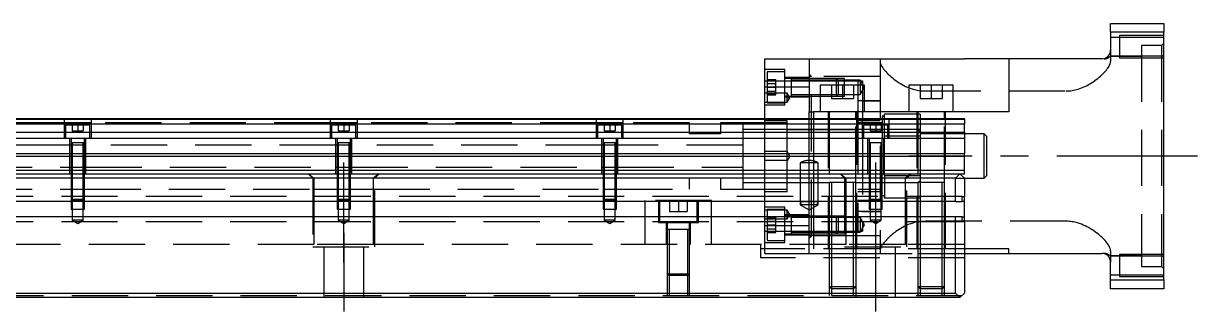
# Model space of a CAD drawing. Extents: x -31 to 893, y -336 to 113.
# Drawn here: x 427.8 to 692.6, y -309 to -243.9 of the extents above; entities that cross this region are included whole.
import ezdxf

# ---------------------------------------------------------------- set-up
doc = ezdxf.new("R2010")
doc.units = 0
doc.linetypes.add('CENTER', pattern=[50.8, 31.75, -6.35, 6.35, -6.35])
doc.linetypes.add('DASHED', pattern=[19.05, 12.7, -6.35])
doc.layers.get('0').update_dxf_attribs({"linetype": 'CONTINUOUS'})
doc.layers.add('CENTER', color=1, linetype='CENTER')

msp = doc.modelspace()

# ---------------------------------------------------------------- linework, layer by layer
at = {"color": 7, "linetype": 'CONTINUOUS'}
for p, q in [((673, -243.87), (685, -243.87)), ((673, -245.87), (673, -243.87)), ((673, -245.87), (673, -249.87)), ((685, -245.87), (673, -245.87)), ((685, -243.87), (685, -245.87)), ((685, -301.87), (685, -245.87)), ((595, -258.22), (595, -251.87)), ((595, -251.87), (605, -251.87)), ((605, -251.87), (640, -251.87)), ((605, -251.87), (605, -263.87)), ((650, -251.87), (640, -251.87)), ((671, -251.87), (650, -251.87)), ((650, -251.87), (650, -263.87)), ((595, -265.37), (595, -258.22)), ((595, -258.22), (605, -258.22)), ((600.9, -258.18), (600.9, -258.46)), ((607.5, -257.87), (607.5, -263.87)), ((617.5, -257.87), (607.5, -257.87)), ((617.5, -263.87), (617.5, -257.87)), ((627.5, -257.87), (627.5, -263.87)), ((637.5, -257.87), (627.5, -257.87)), ((637.5, -263.87), (637.5, -257.87)), ((605, -263.87), (606, -263.87)), ((605, -265.37), (605, -263.87)), ((650, -263.87), (606, -263.87)), ((606, -263.87), (606, -265.37)), ((388.5, -265.37), (640, -265.37)), ((388.5, -265.5), (640, -265.5)), ((388.5, -266.59), (640, -266.59)), ((640, -265.5), (640, -265.37)), ((640, -265.5), (640, -266.59)), ((640, -268.46), (640, -266.59)), ((388.5, -268.46), (640, -268.46)), ((388.5, -269.81), (640, -269.81)), ((640, -268.46), (640, -269.81)), ((640, -269.81), (640, -273.29)), ((308.5, -273.87), (640, -273.87)), ((388.5, -273.29), (640, -273.29)), ((640, -273.87), (640, -273.29)), ((640, -277.07), (640, -273.87)), ((0, -277.07), (640, -277.07)), ((1, -277.87), (639, -277.87)), ((638, -278.87), (639, -277.87)), ((639, -277.87), (640, -278.87)), ((639, -277.87), (640, -277.87)), ((640, -277.87), (640, -277.07)), ((638, -278.87), (2, -278.87)), ((615.5, -279.87), (609.5, -279.87)), ((615.5, -279.87), (609.5, -279.87)), ((615.5, -279.87), (609.5, -279.87)), ((635.5, -279.87), (629.5, -279.87)), ((638, -284.17), (638, -278.87)), ((640, -278.87), (640, -283.02)), ((639.5, -284.17), (639.5, -283.02)), ((639.5, -283.02), (640, -283.02)), ((640, -284.17), (640, -283.02)), ((638, -284.17), (2, -284.17)), ((638, -284.17), (639.5, -284.17)), ((640, -284.17), (639.5, -284.17)), ((640, -287.57), (640, -284.17)), ((638, -287.57), (2, -287.57)), ((600.9, -287.43), (600.9, -287.57)), ((600.9, -287.43), (600.9, -287.43)), ((639.5, -287.57), (638, -287.57)), ((638, -304.87), (638, -287.57)), ((639.5, -287.57), (640, -287.57)), ((639.5, -288.72), (639.5, -287.57)), ((640, -288.72), (640, -287.57)), ((640, -288.72), (639.5, -288.72)), ((640, -288.72), (640, -304.87)), ((650, -294.87), (640, -294.87)), ((640, -295.87), (650, -295.87)), ((650, -295.87), (650, -294.87)), ((650, -295.87), (671, -295.87)), ((673, -301.87), (673, -297.87)), ((673, -303.88), (673, -301.87)), ((673, -301.87), (685, -301.87)), ((685, -301.87), (685, -303.88)), ((685, -303.88), (673, -303.88)), ((639, -305.87), (1, -305.87)), ((2, -304.87), (638, -304.87)), ((639, -305.87), (638, -304.87)), ((640, -304.87), (639, -305.87))]:
    msp.add_line(p, q, dxfattribs=at)
at = {"color": 3, "linetype": 'DASHED'}
for p, q in [((675, -247.03), (673, -247.03)), ((685, -246.63), (675, -246.63)), ((675, -246.63), (675, -251.63)), ((685, -247.03), (675, -247.03)), ((684.5, -248.87), (680, -248.87)), ((680, -248.87), (680, -298.87)), ((685, -248.37), (684.5, -248.87)), ((684.5, -248.87), (684.5, -298.87)), ((673, -249.87), (673, -251.23)), ((673, -251.23), (675, -251.23)), ((673, -251.23), (673, -252.49)), ((680, -251.37), (673, -251.37)), ((675, -251.23), (685, -251.23)), ((621, -251.87), (621, -252.49)), ((621, -252.49), (621.01, -252.64)), ((621, -252.49), (621, -295.26)), ((621.01, -252.64), (621.04, -252.8)), ((621.04, -252.8), (621.08, -252.96)), ((621.08, -252.96), (621.15, -253.13)), ((621.15, -253.13), (621.23, -253.32)), ((621.23, -253.32), (621.34, -253.51)), ((621.34, -253.51), (621.45, -253.71)), ((621.45, -253.71), (621.59, -253.92)), ((621.59, -253.92), (621.79, -254.19)), ((621.79, -254.19), (622.02, -254.48)), ((671.52, -251.87), (671.52, -251.87)), ((671.52, -251.87), (671.52, -251.87)), ((672.16, -254.25), (672.34, -254.01)), ((672.34, -254.01), (672.5, -253.78)), ((672.5, -253.78), (672.65, -253.54)), ((672.65, -253.54), (672.77, -253.31)), ((672.77, -253.31), (672.87, -253.09)), ((672.87, -253.09), (672.93, -252.93)), ((672.93, -252.93), (672.97, -252.78)), ((672.97, -252.78), (672.99, -252.63)), ((672.99, -252.63), (673, -252.49)), ((675, -251.63), (685, -251.63)), ((599.5, -254.32), (595, -254.32)), ((595, -256.87), (595.5, -256.87)), ((595, -256.87), (595.5, -256.87)), ((599.5, -254.82), (595.5, -254.82)), ((595.5, -254.82), (595.5, -258.32)), ((595.5, -256.59), (597.5, -256.59)), ((595.5, -256.82), (597.5, -256.82)), ((595.5, -256.87), (599.5, -256.87)), ((595.5, -256.87), (599.5, -256.87)), ((597.5, -257.45), (597.5, -256.59)), ((599.5, -262.32), (599.5, -254.32)), ((605, -256.07), (599.5, -256.07)), ((600.9, -256.32), (599.5, -256.32)), ((599.5, -256.87), (600.9, -256.87)), ((599.5, -256.87), (600.9, -256.87)), ((600.9, -256.32), (600.89, -256.32)), ((600.9, -256.32), (600.9, -256.32)), ((605, -256.32), (600.9, -256.32)), ((600.9, -256.32), (600.9, -256.9)), ((605, -256.67), (600.9, -256.67)), ((600.9, -256.87), (605, -256.87)), ((600.9, -256.87), (605, -256.87)), ((605.5, -255.87), (605, -255.37)), ((605.5, -255.87), (605, -255.87)), ((611.15, -256.32), (605, -256.32)), ((611.15, -256.32), (605, -256.32)), ((611.5, -256.67), (605, -256.67)), ((605, -256.87), (616, -256.87)), ((605, -256.87), (616, -256.87)), ((605.5, -291.87), (605.5, -255.87)), ((621, -255.87), (605.5, -255.87)), ((611.5, -256.67), (611.15, -256.32)), ((613, -256.32), (611.15, -256.32)), ((611.15, -258.32), (611.15, -256.32)), ((613, -256.67), (611.5, -256.67)), ((611.5, -256.67), (611.5, -258.32)), ((613, -260.32), (613, -256.32)), ((616.5, -256.67), (613, -256.67)), ((616, -256.87), (617, -256.87)), ((616, -256.87), (616, -263.87)), ((617.45, -258.32), (616.5, -256.67)), ((616.5, -256.67), (616.5, -258.32)), ((617, -256.87), (617, -265.37)), ((622.02, -254.48), (622.27, -254.77)), ((622.27, -254.77), (622.55, -255.07)), ((622.55, -255.07), (622.85, -255.37)), ((622.85, -255.37), (623.18, -255.68)), ((623.18, -255.68), (623.47, -255.93)), ((623.47, -255.93), (623.77, -256.19)), ((623.77, -256.19), (624.1, -256.45)), ((624.1, -256.45), (624.43, -256.71)), ((624.43, -256.71), (624.79, -256.96)), ((669.07, -257.05), (669.43, -256.81)), ((669.43, -256.81), (669.77, -256.55)), ((669.77, -256.55), (670.1, -256.29)), ((670.1, -256.29), (670.42, -256.03)), ((670.42, -256.03), (670.72, -255.77)), ((670.72, -255.77), (671, -255.51)), ((671, -255.51), (671.26, -255.26)), ((671.26, -255.26), (671.51, -255)), ((671.51, -255), (671.74, -254.75)), ((671.74, -254.75), (671.96, -254.5)), ((671.96, -254.5), (672.16, -254.25)), ((595.5, -257.45), (597.5, -257.45)), ((595.5, -258.32), (595.5, -261.82)), ((595.5, -258.32), (597.5, -258.32)), ((595.5, -259.18), (597.5, -259.18)), ((597.5, -259.18), (597.5, -257.45)), ((597.5, -260.05), (597.5, -259.18)), ((600.9, -256.9), (600.9, -258.18)), ((600.9, -258.46), (600.9, -259.73)), ((610, -257.87), (610, -260.87)), ((611.15, -260.32), (611.15, -258.32)), ((611.5, -258.32), (611.5, -259.97)), ((612.5, -257.87), (612.5, -260.87)), ((615, -257.87), (615, -260.87)), ((616.5, -259.97), (617.45, -258.32)), ((616.5, -258.32), (616.5, -259.97)), ((624.79, -256.96), (625.17, -257.22)), ((625.17, -257.22), (625.57, -257.47)), ((625.57, -257.47), (625.98, -257.71)), ((625.98, -257.71), (626.36, -257.91)), ((626.36, -257.91), (626.75, -258.11)), ((626.75, -258.11), (627.16, -258.29)), ((627.16, -258.29), (627.58, -258.47)), ((627.58, -258.47), (628.01, -258.62)), ((628.01, -258.62), (628.45, -258.76)), ((628.45, -258.76), (628.75, -258.85)), ((628.75, -258.85), (629.06, -258.92)), ((629.06, -258.92), (629.37, -258.98)), ((629.37, -258.98), (629.68, -259.04)), ((629.68, -259.04), (630.01, -259.08)), ((630, -257.87), (630, -260.87)), ((630.01, -259.08), (630.34, -259.11)), ((630.34, -259.11), (630.67, -259.13)), ((630.67, -259.13), (631, -259.14)), ((631, -259.14), (663, -259.14)), ((632.5, -257.87), (632.5, -260.87)), ((635, -257.87), (635, -260.87)), ((663, -259.14), (663.33, -259.13)), ((663.33, -259.13), (663.66, -259.11)), ((663.66, -259.11), (663.99, -259.08)), ((663.99, -259.08), (664.32, -259.04)), ((664.32, -259.04), (664.66, -258.98)), ((664.66, -258.98), (664.99, -258.91)), ((664.99, -258.91), (665.32, -258.83)), ((665.32, -258.83), (665.64, -258.74)), ((665.64, -258.74), (666.05, -258.6)), ((666.05, -258.6), (666.45, -258.46)), ((666.45, -258.46), (666.83, -258.3)), ((666.83, -258.3), (667.21, -258.13)), ((667.21, -258.13), (667.58, -257.95)), ((667.58, -257.95), (667.93, -257.76)), ((667.93, -257.76), (668.33, -257.53)), ((668.33, -257.53), (668.71, -257.3)), ((668.71, -257.3), (669.07, -257.05)), ((600, -259.67), (595, -259.67)), ((595, -261.67), (600, -261.67)), ((595.5, -259.82), (597.5, -259.82)), ((595.5, -260.05), (597.5, -260.05)), ((595.5, -261.82), (599.5, -261.82)), ((599.5, -260.32), (600.9, -260.32)), ((605, -260.57), (599.5, -260.57)), ((600.6, -260.67), (600, -259.67)), ((600, -260.67), (600, -259.67)), ((600, -261.67), (600.6, -260.67)), ((600, -261.67), (600, -260.67)), ((600.6, -260.67), (600, -260.67)), ((600.89, -260.32), (600.9, -260.32)), ((600.9, -259.73), (600.9, -260.32)), ((600.9, -259.97), (605, -259.97)), ((600.9, -260.32), (600.9, -260.32)), ((600.9, -260.32), (605, -260.32)), ((605, -259.97), (607.5, -259.97)), ((605, -260.32), (607.5, -260.32)), ((605, -260.32), (607.5, -260.32)), ((607.5, -259.97), (611.5, -259.97)), ((607.5, -260.32), (611.15, -260.32)), ((607.5, -260.32), (611.15, -260.32)), ((610, -260.87), (612.5, -260.87)), ((611.15, -260.32), (611.5, -259.97)), ((611.15, -260.32), (613, -260.32)), ((611.5, -259.97), (613, -259.97)), ((612.5, -260.87), (615, -260.87)), ((613, -259.97), (616.5, -259.97)), ((617, -261.37), (616, -261.37)), ((617, -261.37), (621, -261.37)), ((621, -261.37), (617, -261.37)), ((630, -260.87), (632.5, -260.87)), ((632.5, -260.87), (635, -260.87)), ((599.5, -262.32), (595, -262.32)), ((609.25, -263.87), (609.25, -294.87)), ((609.5, -263.87), (609.5, -265.37)), ((615.5, -265.37), (615.5, -263.87)), ((615.75, -294.87), (615.75, -263.87)), ((616, -263.87), (616, -265.37)), ((622, -265.37), (622, -264.37)), ((629.5, -264.37), (622, -264.37)), ((629.25, -263.87), (629.25, -294.87)), ((629.5, -263.87), (629.5, -265.37)), ((630, -264.37), (629.5, -264.37)), ((630, -264.37), (630, -265.37)), ((635.5, -265.37), (635.5, -263.87)), ((635.75, -294.87), (635.75, -263.87)), ((437, -266.37), (388.5, -266.37)), ((437, -269.87), (437, -265.37)), ((443, -266.37), (437, -266.37)), ((437.25, -266.87), (437.25, -269.87)), ((442.75, -266.87), (437.25, -266.87)), ((438.75, -266.87), (438.75, -268.17)), ((440, -266.87), (440, -268.17)), ((441.25, -266.87), (441.25, -268.17)), ((442.75, -269.87), (442.75, -266.87)), ((443, -265.37), (443, -269.87)), ((497, -266.37), (443, -266.37)), ((497, -269.87), (497, -265.37)), ((503, -266.37), (497, -266.37)), ((497.25, -266.87), (497.25, -269.87)), ((502.75, -266.87), (497.25, -266.87)), ((498.75, -266.87), (498.75, -268.17)), ((500, -266.87), (500, -268.17)), ((501.25, -266.87), (501.25, -268.17)), ((502.75, -269.87), (502.75, -266.87)), ((503, -265.37), (503, -269.87)), ((557, -266.37), (503, -266.37)), ((557, -269.87), (557, -265.37)), ((563, -266.37), (557, -266.37)), ((557.25, -266.87), (557.25, -269.87)), ((562.75, -266.87), (557.25, -266.87)), ((558.75, -266.87), (558.75, -268.17)), ((560, -266.87), (560, -268.17)), ((561.25, -266.87), (561.25, -268.17)), ((562.75, -269.87), (562.75, -266.87)), ((563, -265.37), (563, -269.87)), ((578, -266.37), (563, -266.37)), ((578, -268.87), (578, -266.37)), ((590, -266.37), (585, -266.37)), ((585, -266.37), (585, -268.87)), ((595, -266.37), (590, -266.37)), ((590, -266.37), (590, -273.87)), ((590, -266.37), (590, -273.87)), ((595, -277.87), (595, -265.37)), ((600, -265.87), (595, -265.87)), ((600, -266.37), (595, -266.37)), ((600, -272.87), (600, -265.87)), ((605, -274.87), (605, -265.37)), ((606, -265.37), (606, -274.99)), ((609.5, -265.37), (609.5, -279.88)), ((615.5, -279.88), (615.5, -265.37)), ((616, -265.37), (616, -287.57)), ((621, -265.87), (616, -265.87)), ((617, -266.37), (616, -266.37)), ((617, -269.87), (617, -265.37)), ((621, -266.37), (617, -266.37)), ((617.25, -266.87), (617.25, -269.87)), ((622.75, -266.87), (617.25, -266.87)), ((618.75, -266.87), (618.75, -268.17)), ((620, -266.87), (620, -268.17)), ((621.5, -266.37), (621, -266.37)), ((621.25, -266.87), (621.25, -268.17)), ((621.5, -264.87), (621.5, -265.37)), ((621.75, -264.87), (621.5, -264.87)), ((621.5, -265.37), (621.5, -266.87)), ((621.5, -266.87), (621.5, -269.87)), ((622, -266.87), (622, -265.37)), ((622, -269.4), (622, -266.87)), ((622.75, -269.87), (622.75, -266.87)), ((623, -265.37), (623, -269.87)), ((629.5, -265.37), (629.5, -279.88)), ((630, -265.37), (630, -269.4)), ((635.5, -279.88), (635.5, -265.37)), ((443, -269.87), (437, -269.87)), ((438.25, -277.87), (438.25, -269.87)), ((438.5, -269.87), (438.5, -270.87)), ((438.75, -268.17), (440, -268.17)), ((440, -268.17), (441.25, -268.17)), ((441.5, -270.87), (441.5, -269.87)), ((441.75, -269.87), (441.75, -277.87)), ((503, -269.87), (497, -269.87)), ((498.25, -277.87), (498.25, -269.87)), ((498.5, -269.87), (498.5, -270.87)), ((498.75, -268.17), (500, -268.17)), ((500, -268.17), (501.25, -268.17)), ((501.5, -270.87), (501.5, -269.87)), ((501.75, -269.87), (501.75, -277.87)), ((563, -269.87), (557, -269.87)), ((558.25, -277.87), (558.25, -269.87)), ((558.5, -269.87), (558.5, -270.87)), ((558.75, -268.17), (560, -268.17)), ((560, -268.17), (561.25, -268.17)), ((561.5, -270.87), (561.5, -269.87)), ((561.75, -269.87), (561.75, -277.87)), ((585, -268.87), (578, -268.87)), ((595, -267.87), (590, -267.87)), ((600, -267.87), (595, -267.87)), ((605, -267.87), (600, -267.87)), ((600, -267.87), (605, -267.87)), ((609.5, -267.87), (605, -267.87)), ((605, -267.87), (609.5, -267.87)), ((615.5, -267.87), (609.5, -267.87)), ((609.5, -267.87), (615.5, -267.87)), ((616, -267.87), (615.5, -267.87)), ((615.5, -267.87), (616, -267.87)), ((617, -267.87), (616, -267.87)), ((617.25, -267.87), (617, -267.87)), ((617, -269.87), (617, -290.87)), ((623, -269.87), (617, -269.87)), ((621, -267.87), (617.25, -267.87)), ((618.25, -277.87), (618.25, -269.87)), ((618.5, -269.87), (618.5, -270.87)), ((618.75, -268.17), (620, -268.17)), ((620, -268.17), (621.25, -268.17)), ((621.5, -267.87), (621, -267.87)), ((622, -267.87), (621.5, -267.87)), ((622, -267.87), (621.5, -267.87)), ((621.5, -270.87), (621.5, -269.87)), ((621.75, -269.87), (621.75, -277.87)), ((622.75, -267.87), (622, -267.87)), ((622.75, -267.87), (622, -267.87)), ((622, -269.87), (622, -269.4)), ((622.75, -269.4), (622, -269.4)), ((622, -278.35), (622, -269.87)), ((623, -267.87), (622.75, -267.87)), ((623, -267.87), (622.75, -267.87)), ((623, -269.4), (622.75, -269.4)), ((629.5, -267.87), (623, -267.87)), ((629.5, -267.87), (623, -267.87)), ((629.5, -269.4), (623, -269.4)), ((630, -268.37), (629.5, -267.87)), ((630, -267.87), (629.5, -267.87)), ((630, -269.4), (629.5, -269.4)), ((635.5, -268.87), (630, -268.87)), ((630, -269.4), (630, -278.35)), ((640, -268.87), (635.5, -268.87)), ((644.5, -268.87), (640, -268.87)), ((645, -269.37), (644.5, -268.87)), ((644.5, -273.87), (644.5, -268.87)), ((645, -269.37), (645, -273.87)), ((438.25, -271.37), (388.5, -271.37)), ((438.5, -271.37), (438.25, -271.37)), ((438.5, -270.87), (438.5, -270.88)), ((438.5, -270.87), (438.5, -277.87)), ((438.5, -270.87), (438.5, -270.87)), ((440, -270.87), (438.5, -270.87)), ((438.75, -271.37), (438.5, -271.37)), ((438.75, -270.87), (438.75, -277.87)), ((441.25, -271.37), (438.75, -271.37)), ((441.5, -270.87), (440, -270.87)), ((441.25, -277.87), (441.25, -270.87)), ((441.5, -271.37), (441.25, -271.37)), ((441.5, -270.88), (441.5, -270.87)), ((441.5, -270.87), (441.5, -270.87)), ((441.5, -277.87), (441.5, -270.87)), ((441.75, -271.37), (441.5, -271.37)), ((498.25, -271.37), (441.75, -271.37)), ((498.5, -271.37), (498.25, -271.37)), ((498.5, -270.87), (498.5, -270.88)), ((498.5, -270.87), (498.5, -277.87)), ((498.5, -270.87), (498.5, -270.87)), ((500, -270.87), (498.5, -270.87)), ((498.75, -271.37), (498.5, -271.37)), ((498.75, -270.87), (498.75, -277.87)), ((501.25, -271.37), (498.75, -271.37)), ((501.5, -270.87), (500, -270.87)), ((501.25, -277.87), (501.25, -270.87)), ((501.5, -271.37), (501.25, -271.37)), ((501.5, -270.88), (501.5, -270.87)), ((501.5, -270.87), (501.5, -270.87)), ((501.5, -277.87), (501.5, -270.87)), ((501.75, -271.37), (501.5, -271.37)), ((558.25, -271.37), (501.75, -271.37)), ((558.5, -271.37), (558.25, -271.37)), ((560, -270.87), (558.5, -270.87)), ((558.5, -270.87), (558.5, -277.87)), ((558.5, -270.87), (558.5, -270.87)), ((558.5, -270.87), (558.5, -270.88)), ((561.5, -270.87), (558.5, -270.87)), ((558.75, -271.37), (558.5, -271.37)), ((558.75, -270.87), (558.75, -277.87)), ((561.25, -271.37), (558.75, -271.37)), ((561.5, -270.87), (560, -270.87)), ((561.25, -277.87), (561.25, -270.87)), ((561.5, -271.37), (561.25, -271.37)), ((561.5, -270.87), (561.5, -270.87)), ((561.5, -277.87), (561.5, -270.87)), ((561.5, -270.88), (561.5, -270.87)), ((561.75, -271.37), (561.5, -271.37)), ((590, -271.37), (561.75, -271.37)), ((621.5, -270.87), (618.5, -270.87)), ((618.5, -270.87), (618.5, -277.87)), ((618.5, -270.87), (618.5, -270.87)), ((618.5, -270.87), (618.5, -270.88)), ((620, -270.87), (618.5, -270.87)), ((618.75, -270.87), (618.75, -277.87)), ((621.5, -270.87), (620, -270.87)), ((621.25, -277.87), (621.25, -270.87)), ((621.5, -270.87), (621.5, -270.87)), ((621.5, -277.87), (621.5, -270.87)), ((621.5, -270.88), (621.5, -270.87)), ((388.5, -273.87), (640, -273.87)), ((590, -273.87), (590, -277.87)), ((590, -273.87), (590, -277.87)), ((600, -272.87), (595, -272.87)), ((600, -274.87), (595, -274.87)), ((600.6, -273.87), (600, -272.87)), ((600, -274.87), (600, -272.87)), ((600.6, -273.87), (600, -274.87)), ((600, -281.87), (600, -274.87)), ((603, -275.37), (603, -277.87)), ((607, -275.37), (603, -275.37)), ((605.06, -274.87), (604.94, -274.87)), ((605, -277.87), (605, -274.87)), ((606, -274.99), (606, -277.87)), ((607, -277.87), (607, -275.37)), ((644.5, -278.87), (644.5, -273.87)), ((645, -273.87), (645, -278.37)), ((417, -276.37), (438.25, -276.37)), ((438.25, -276.37), (438.5, -276.37)), ((438.5, -276.37), (438.75, -276.37)), ((438.5, -277.87), (438.5, -283.63)), ((438.5, -277.87), (438.5, -283.63)), ((438.75, -276.37), (441.25, -276.37)), ((438.75, -277.87), (438.75, -283.88)), ((441.25, -276.37), (441.5, -276.37)), ((441.25, -283.88), (441.25, -277.87)), ((441.5, -276.37), (441.75, -276.37)), ((441.5, -283.63), (441.5, -277.87)), ((441.5, -283.63), (441.5, -277.87)), ((441.75, -276.37), (498.25, -276.37)), ((492, -277.87), (493, -278.87)), ((492.06, -277.87), (493.29, -278.87)), ((498.25, -276.37), (498.5, -276.37)), ((498.5, -276.37), (498.75, -276.37)), ((498.5, -277.87), (498.5, -283.63)), ((498.5, -277.87), (498.5, -283.63)), ((498.75, -276.37), (501.25, -276.37)), ((498.75, -277.87), (498.75, -283.88)), ((501.25, -276.37), (501.5, -276.37)), ((501.25, -283.88), (501.25, -277.87)), ((501.5, -276.37), (501.75, -276.37)), ((501.5, -283.63), (501.5, -277.87)), ((501.5, -283.63), (501.5, -277.87)), ((501.75, -276.37), (558.25, -276.37)), ((507.94, -277.87), (506.71, -278.87)), ((507, -278.87), (508, -277.87)), ((558.25, -276.37), (558.5, -276.37)), ((558.5, -276.37), (558.75, -276.37)), ((558.5, -277.87), (558.5, -283.63)), ((558.5, -277.87), (558.5, -283.63)), ((558.75, -276.37), (561.25, -276.37)), ((558.75, -277.87), (558.75, -283.88)), ((561.25, -276.37), (561.5, -276.37)), ((561.25, -283.88), (561.25, -277.87)), ((561.5, -276.37), (561.75, -276.37)), ((561.5, -283.63), (561.5, -277.87)), ((561.5, -283.63), (561.5, -277.87)), ((561.75, -276.37), (590, -276.37)), ((590, -277.87), (590, -281.37)), ((590, -277.87), (590, -281.37)), ((595, -284.17), (595, -277.87)), ((603, -277.87), (603, -284.17)), ((605, -284.17), (605, -277.87)), ((606, -277.87), (606, -284.17)), ((607, -284.17), (607, -277.87)), ((612, -277.87), (613, -278.87)), ((612.06, -277.87), (613.29, -278.87)), ((618.5, -277.87), (618.5, -283.63)), ((618.5, -277.87), (618.5, -283.63)), ((618.75, -277.87), (618.75, -283.88)), ((621.25, -283.88), (621.25, -277.87)), ((621.5, -283.63), (621.5, -277.87)), ((621.5, -283.63), (621.5, -277.87)), ((627.94, -277.87), (626.71, -278.87)), ((627, -278.87), (628, -277.87)), ((493, -278.87), (493, -294.37)), ((493.29, -278.87), (493.29, -284.17)), ((506.71, -284.17), (506.71, -278.87)), ((507, -294.37), (507, -278.87)), ((578, -281.37), (578, -278.87)), ((585, -278.87), (585, -281.37)), ((590, -279.87), (595, -279.87)), ((595, -279.87), (600, -279.87)), ((600, -279.87), (603, -279.87)), ((600, -279.87), (603, -279.87)), ((603, -279.87), (605, -279.87)), ((603, -279.87), (605, -279.87)), ((605, -279.87), (607, -279.87)), ((605, -279.87), (607, -279.87)), ((607, -279.87), (609.4, -279.87)), ((607, -279.87), (609.4, -279.87)), ((609.4, -279.87), (609.5, -279.87)), ((609.4, -279.87), (609.5, -279.87)), ((609.5, -279.87), (609.5, -287.57)), ((610, -279.87), (610, -287.57)), ((613, -278.87), (613, -294.37)), ((613.29, -278.87), (613.29, -284.17)), ((615, -287.57), (615, -279.87)), ((615.5, -279.87), (615.6, -279.87)), ((615.5, -287.57), (615.5, -279.87)), ((615.5, -279.87), (615.6, -279.87)), ((615.6, -279.87), (616, -279.87)), ((615.6, -279.87), (616, -279.87)), ((616, -279.87), (621.5, -279.87)), ((621.5, -279.87), (629.5, -279.87)), ((622, -278.35), (622, -283.37)), ((630, -278.35), (622, -278.35)), ((626.71, -284.17), (626.71, -278.87)), ((627, -294.37), (627, -278.87)), ((629.5, -279.87), (630, -279.37)), ((629.5, -279.87), (629.5, -287.57)), ((630, -278.35), (630, -279.87)), ((630, -279.87), (630, -287.57)), ((635, -287.57), (635, -279.87)), ((635.5, -287.57), (635.5, -279.87)), ((638, -278.87), (640, -278.87)), ((640, -278.87), (644.5, -278.87)), ((644.5, -278.87), (645, -278.37)), ((639.5, -283.02), (0.5, -283.02)), ((417, -281.37), (438.5, -281.37)), ((438.5, -281.37), (438.75, -281.37)), ((438.75, -281.37), (441.25, -281.37)), ((441.25, -281.37), (441.5, -281.37)), ((441.5, -281.37), (493.29, -281.37)), ((493.29, -281.37), (498.5, -281.37)), ((498.5, -281.37), (498.75, -281.37)), ((498.75, -281.37), (501.25, -281.37)), ((501.25, -281.37), (501.5, -281.37)), ((501.5, -281.37), (506.71, -281.37)), ((506.71, -281.37), (558.5, -281.37)), ((558.5, -281.37), (558.75, -281.37)), ((558.75, -281.37), (561.25, -281.37)), ((561.25, -281.37), (561.5, -281.37)), ((561.5, -281.37), (578, -281.37)), ((585, -281.37), (590, -281.37)), ((590, -281.37), (595, -281.37)), ((595, -281.37), (600, -281.37)), ((595, -281.87), (600, -281.87)), ((616, -281.37), (621.5, -281.37)), ((616, -281.87), (621, -281.87)), ((621.75, -282.87), (621.5, -282.87)), ((630, -283.37), (622, -283.37)), ((438.5, -283.63), (438.75, -283.88)), ((438.5, -283.63), (441.5, -283.63)), ((438.5, -283.63), (438.5, -284.17)), ((438.5, -284.17), (438.5, -285.87)), ((438.5, -285.87), (441.5, -285.87)), ((441.25, -283.88), (438.75, -283.88)), ((438.75, -283.88), (438.75, -285.87)), ((438.75, -285.87), (438.75, -288.37)), ((441.25, -283.88), (441.5, -283.63)), ((441.25, -285.87), (441.25, -283.88)), ((441.25, -288.37), (441.25, -285.87)), ((441.5, -284.17), (441.5, -283.63)), ((441.5, -285.87), (441.5, -284.17)), ((493.29, -284.17), (493.29, -287.57)), ((498.5, -283.63), (498.75, -283.88)), ((498.5, -283.63), (501.5, -283.63)), ((498.5, -283.63), (498.5, -284.17)), ((498.5, -284.17), (498.5, -285.87)), ((498.5, -285.87), (501.5, -285.87)), ((501.25, -283.88), (498.75, -283.88)), ((498.75, -283.88), (498.75, -285.87)), ((498.75, -285.87), (498.75, -288.37)), ((501.25, -283.88), (501.5, -283.63)), ((501.25, -285.87), (501.25, -283.88)), ((501.25, -288.37), (501.25, -285.87)), ((501.5, -284.17), (501.5, -283.63)), ((501.5, -285.87), (501.5, -284.17)), ((506.71, -287.57), (506.71, -284.17)), ((558.5, -283.63), (558.75, -283.88)), ((558.5, -283.63), (561.5, -283.63)), ((558.5, -283.63), (558.5, -284.17)), ((558.5, -284.17), (558.5, -285.87)), ((558.5, -285.87), (561.5, -285.87)), ((561.25, -283.88), (558.75, -283.88)), ((558.75, -283.88), (558.75, -285.87)), ((558.75, -285.87), (558.75, -288.37)), ((561.25, -283.88), (561.5, -283.63)), ((561.25, -285.87), (561.25, -283.88)), ((561.25, -288.37), (561.25, -285.87)), ((561.5, -284.17), (561.5, -283.63)), ((561.5, -285.87), (561.5, -284.17)), ((568, -284.17), (568, -283.88)), ((583, -283.88), (568, -283.88)), ((568, -287.57), (568, -284.17)), ((571, -283.88), (571, -288.87)), ((571.25, -283.88), (571.25, -284.17)), ((571.25, -284.17), (571.25, -287.57)), ((573.5, -283.88), (573.5, -286.37)), ((575.5, -283.88), (575.5, -286.37)), ((577.5, -283.88), (577.5, -286.37)), ((579.75, -284.17), (579.75, -283.88)), ((579.75, -287.57), (579.75, -284.17)), ((580, -288.87), (580, -283.88)), ((583, -284.17), (583, -283.88)), ((583, -287.57), (583, -284.17)), ((595, -287.57), (595, -284.17)), ((599.5, -285.43), (595, -285.43)), ((599.5, -285.93), (595.5, -285.93)), ((595.5, -285.93), (595.5, -287.57)), ((599.5, -289.43), (599.5, -285.43)), ((603, -284.17), (603, -284.24)), ((603, -284.24), (603, -284.87)), ((603, -284.24), (603.17, -284.87)), ((607, -284.24), (603, -284.24)), ((603, -284.87), (605, -286.03)), ((607, -284.87), (603, -284.87)), ((605, -284.87), (605, -284.17)), ((605, -286.03), (607, -284.87)), ((605, -287.57), (605, -284.87)), ((606, -284.17), (606, -284.87)), ((606, -284.87), (606, -287.57)), ((606.83, -284.87), (607, -284.24)), ((607, -284.24), (607, -284.17)), ((607, -284.87), (607, -284.24)), ((613.29, -284.17), (613.29, -287.57)), ((616, -283.88), (618.75, -283.88)), ((618.75, -283.88), (616, -283.88)), ((618.5, -283.63), (618.75, -283.88)), ((618.5, -283.63), (621.5, -283.63)), ((618.5, -283.63), (618.5, -284.17)), ((618.5, -284.17), (618.5, -285.87)), ((618.5, -285.87), (621.5, -285.87)), ((621.25, -283.88), (618.75, -283.88)), ((618.75, -283.88), (618.75, -285.87)), ((618.75, -285.87), (618.75, -288.37)), ((621.25, -283.88), (621.5, -283.63)), ((621.25, -285.87), (621.25, -283.88)), ((621.25, -288.37), (621.25, -285.87)), ((621.5, -284.17), (621.5, -283.63)), ((621.5, -285.87), (621.5, -284.17)), ((626.71, -287.57), (626.71, -284.17)), ((438.75, -288.37), (440, -289.1)), ((441.25, -288.37), (438.75, -288.37)), ((440, -289.1), (441.25, -288.37)), ((493.29, -287.57), (493.29, -293.87)), ((498.75, -288.37), (500, -289.1)), ((501.25, -288.37), (498.75, -288.37)), ((500, -289.1), (501.25, -288.37)), ((506.71, -293.87), (506.71, -287.57)), ((558.75, -288.37), (560, -289.1)), ((561.25, -288.37), (558.75, -288.37)), ((560, -289.1), (561.25, -288.37)), ((568, -293.87), (568, -287.57)), ((571.25, -287.57), (571.25, -288.87)), ((573.5, -286.37), (575.5, -286.37)), ((575.5, -286.37), (577.5, -286.37)), ((579.75, -288.87), (579.75, -287.57)), ((583, -293.87), (583, -287.57)), ((600, -286.07), (595, -286.07)), ((595, -289.53), (595, -287.57)), ((595, -288.07), (600, -288.07)), ((595.5, -287.57), (595.5, -292.93)), ((595.5, -287.7), (597.5, -287.7)), ((595.5, -287.93), (597.5, -287.93)), ((595.5, -288.57), (597.5, -288.57)), ((597.5, -287.93), (597.5, -287.7)), ((597.5, -289.43), (597.5, -287.93)), ((605, -287.18), (599.5, -287.18)), ((600.9, -287.43), (599.5, -287.43)), ((600.6, -287.07), (600, -286.07)), ((600, -287.07), (600, -286.07)), ((600, -288.07), (600.6, -287.07)), ((600, -288.07), (600, -287.07)), ((600.6, -287.07), (600, -287.07)), ((600.9, -287.43), (600.89, -287.43)), ((600.9, -287.43), (600.9, -287.43)), ((605, -287.43), (600.9, -287.43)), ((600.9, -287.57), (600.9, -291.43)), ((605, -287.78), (600.9, -287.78)), ((609.5, -287.43), (605, -287.43)), ((609.5, -287.43), (605, -287.43)), ((605, -294.87), (605, -287.57)), ((609.5, -287.78), (605, -287.78)), ((606, -287.57), (606, -294.87)), ((610, -287.43), (609.5, -287.43)), ((610, -287.43), (609.5, -287.43)), ((609.5, -287.57), (609.5, -294.87)), ((610, -287.78), (609.5, -287.78)), ((611.15, -287.43), (610, -287.43)), ((611.15, -287.43), (610, -287.43)), ((610, -287.57), (610, -294.87)), ((611.5, -287.78), (610, -287.78)), ((611.29, -287.57), (611.15, -287.43)), ((613, -287.43), (611.15, -287.43)), ((611.15, -287.57), (611.15, -287.43)), ((611.15, -291.43), (611.15, -287.57)), ((611.5, -287.78), (611.29, -287.57)), ((613, -287.78), (611.5, -287.78)), ((611.5, -287.78), (611.5, -291.08)), ((616.5, -287.78), (613, -287.78)), ((613.29, -287.57), (613.29, -293.87)), ((615, -293.87), (615, -287.57)), ((615.5, -293.87), (615.5, -287.57)), ((617, -286.37), (616, -286.37)), ((616, -287.57), (616, -290.87)), ((617.45, -289.43), (616.5, -287.78)), ((616.5, -287.78), (616.5, -291.08)), ((617, -286.37), (621, -286.37)), ((621, -286.37), (617, -286.37)), ((618.75, -288.37), (620, -289.1)), ((621.25, -288.37), (618.75, -288.37)), ((620, -289.1), (621.25, -288.37)), ((626.71, -293.87), (626.71, -287.57)), ((629.5, -287.57), (629.5, -294.87)), ((631, -288.61), (629.62, -288.72)), ((630, -287.57), (630, -294.87)), ((663, -288.61), (631, -288.61)), ((635, -294.87), (635, -287.57)), ((635.5, -294.87), (635.5, -287.57)), ((663.33, -288.62), (663, -288.61)), ((663.66, -288.64), (663.33, -288.62)), ((663.99, -288.67), (663.66, -288.64)), ((664.32, -288.71), (663.99, -288.67)), ((639.5, -288.72), (0.5, -288.72)), ((571, -288.87), (580, -288.87)), ((572.75, -288.87), (572.75, -293.87)), ((573, -288.87), (573, -290.47)), ((578, -290.47), (573, -290.47)), ((578, -290.47), (573, -290.47)), ((573, -290.47), (573, -293.87)), ((573, -290.47), (573, -290.47)), ((573, -290.47), (573, -290.48)), ((573.4, -290.47), (573.4, -293.87)), ((577.6, -293.87), (577.6, -290.47)), ((578, -290.47), (578, -288.87)), ((578, -290.47), (578, -290.47)), ((578, -293.87), (578, -290.47)), ((578, -290.48), (578, -290.47)), ((578.25, -293.87), (578.25, -288.87)), ((595, -295.87), (595, -289.53)), ((595, -289.53), (605, -289.53)), ((595, -290.87), (595.5, -290.87)), ((595, -290.87), (595.5, -290.87)), ((595.5, -289.43), (597.5, -289.43)), ((595.5, -290.3), (597.5, -290.3)), ((595.5, -290.87), (599.5, -290.87)), ((595.5, -290.87), (599.5, -290.87)), ((595.5, -290.93), (597.5, -290.93)), ((595.5, -291.16), (597.5, -291.16)), ((597.5, -290.93), (597.5, -289.43)), ((597.5, -291.16), (597.5, -290.93)), ((599.5, -293.43), (599.5, -289.43)), ((599.5, -290.87), (600.9, -290.87)), ((599.5, -290.87), (600.9, -290.87)), ((600.9, -290.87), (605, -290.87)), ((600.9, -290.87), (605, -290.87)), ((600.9, -291.08), (605, -291.08)), ((605, -290.87), (609.5, -290.87)), ((605, -290.87), (609.5, -290.87)), ((605, -291.08), (609.5, -291.08)), ((609.5, -290.87), (610, -290.87)), ((609.5, -290.87), (610, -290.87)), ((609.5, -291.08), (610, -291.08)), ((610, -290.87), (611.5, -290.87)), ((610, -290.87), (611.5, -290.87)), ((610, -291.08), (611.5, -291.08)), ((611.15, -291.43), (611.5, -291.08)), ((611.5, -290.87), (613, -290.87)), ((611.5, -290.87), (613, -290.87)), ((611.5, -291.08), (613, -291.08)), ((613, -290.87), (613.29, -290.87)), ((613, -290.87), (613.29, -290.87)), ((613, -291.08), (616.5, -291.08)), ((613.29, -290.87), (615, -290.87)), ((613.29, -290.87), (615, -290.87)), ((615, -290.87), (615.5, -290.87)), ((615, -290.87), (615.5, -290.87)), ((615.5, -290.87), (616, -290.87)), ((615.5, -290.87), (616, -290.87)), ((616, -290.87), (617, -290.87)), ((616.5, -291.08), (617.45, -289.43)), ((624.23, -291.2), (623.9, -291.46)), ((624.57, -290.94), (624.23, -291.2)), ((624.93, -290.7), (624.57, -290.94)), ((625.29, -290.45), (624.93, -290.7)), ((625.67, -290.22), (625.29, -290.45)), ((626.07, -289.99), (625.67, -290.22)), ((626.42, -289.8), (626.07, -289.99)), ((626.79, -289.62), (626.42, -289.8)), ((627.17, -289.45), (626.79, -289.62)), ((627.55, -289.29), (627.17, -289.45)), ((627.95, -289.15), (627.55, -289.29)), ((628.36, -289.01), (627.95, -289.15)), ((628.68, -288.92), (628.36, -289.01)), ((629.01, -288.84), (628.68, -288.92)), ((629.34, -288.77), (629.01, -288.84)), ((629.62, -288.72), (629.34, -288.77)), ((664.63, -288.77), (664.32, -288.71)), ((664.94, -288.83), (664.63, -288.77)), ((665.25, -288.9), (664.94, -288.83)), ((665.55, -288.99), (665.25, -288.9)), ((665.99, -289.13), (665.55, -288.99)), ((666.42, -289.28), (665.99, -289.13)), ((666.84, -289.46), (666.42, -289.28)), ((667.25, -289.64), (666.84, -289.46)), ((667.64, -289.84), (667.25, -289.64)), ((668.02, -290.04), (667.64, -289.84)), ((668.43, -290.28), (668.02, -290.04)), ((668.83, -290.53), (668.43, -290.28)), ((669.21, -290.79), (668.83, -290.53)), ((669.57, -291.04), (669.21, -290.79)), ((669.9, -291.3), (669.57, -291.04)), ((670.23, -291.56), (669.9, -291.3)), ((493.29, -293.87), (386.71, -293.87)), ((506.71, -293.87), (493.29, -293.87)), ((613.29, -293.87), (506.71, -293.87)), ((573, -293.87), (573, -300.48)), ((573, -293.87), (573, -300.48)), ((573.4, -293.87), (573.4, -300.88)), ((577.6, -300.88), (577.6, -293.87)), ((578, -300.48), (578, -293.87)), ((578, -300.48), (578, -293.87)), ((594, -293.87), (594, -294.87)), ((595, -293.43), (599.5, -293.43)), ((595.5, -292.93), (599.5, -292.93)), ((599.5, -291.43), (600.9, -291.43)), ((599.5, -291.68), (605, -291.68)), ((600.89, -291.43), (600.9, -291.43)), ((600.9, -291.43), (600.9, -291.43)), ((600.9, -291.43), (605, -291.43)), ((605, -291.43), (609.5, -291.43)), ((605, -291.43), (609.5, -291.43)), ((605, -292.37), (605.5, -291.87)), ((605.5, -291.87), (605, -291.87)), ((609.5, -291.87), (605.5, -291.87)), ((609.5, -291.43), (610, -291.43)), ((609.5, -291.43), (610, -291.43)), ((610, -291.87), (609.5, -291.87)), ((610, -291.43), (611.15, -291.43)), ((610, -291.43), (611.15, -291.43)), ((613.29, -291.87), (610, -291.87)), ((611.15, -291.43), (613, -291.43)), ((615, -291.87), (613.29, -291.87)), ((626.71, -293.87), (613.29, -293.87)), ((615.5, -291.87), (615, -291.87)), ((615, -294.87), (615, -293.87)), ((621, -291.87), (615.5, -291.87)), ((615.5, -294.37), (615.5, -293.87)), ((621.66, -293.74), (621.5, -293.97)), ((621.84, -293.5), (621.66, -293.74)), ((622.04, -293.25), (621.84, -293.5)), ((622.26, -293), (622.04, -293.25)), ((622.49, -292.75), (622.26, -293)), ((622.74, -292.49), (622.49, -292.75)), ((623, -292.24), (622.74, -292.49)), ((623.28, -291.98), (623, -292.24)), ((623.58, -291.72), (623.28, -291.98)), ((623.9, -291.46), (623.58, -291.72)), ((640, -293.87), (626.71, -293.87)), ((670.53, -291.82), (670.23, -291.56)), ((670.82, -292.07), (670.53, -291.82)), ((671.15, -292.38), (670.82, -292.07)), ((671.45, -292.68), (671.15, -292.38)), ((671.73, -292.98), (671.45, -292.68)), ((671.98, -293.27), (671.73, -292.98)), ((672.21, -293.56), (671.98, -293.27)), ((672.41, -293.83), (672.21, -293.56)), ((672.55, -294.04), (672.41, -293.83)), ((493, -294.37), (507, -294.37)), ((495.5, -294.37), (495.5, -305.87)), ((504.5, -305.87), (504.5, -294.37)), ((594, -294.87), (594, -296.87)), ((604, -294.87), (594, -294.87)), ((595, -295.87), (605, -295.87)), ((640, -294.87), (604, -294.87)), ((605, -295.87), (605, -294.87)), ((605, -295.87), (609.5, -295.87)), ((609.5, -294.87), (609.5, -303.38)), ((609.5, -294.87), (609.5, -303.38)), ((609.5, -295.87), (610, -295.87)), ((610, -294.87), (610, -303.88)), ((610, -295.87), (615, -295.87)), ((613, -294.37), (627, -294.37)), ((615, -303.88), (615, -294.87)), ((615, -295.87), (615.5, -295.87)), ((615.5, -294.37), (615.5, -305.87)), ((615.5, -295.87), (629.5, -295.87)), ((621.01, -295.12), (621, -295.26)), ((621, -295.26), (621, -295.87)), ((621.03, -294.97), (621.01, -295.12)), ((621.07, -294.82), (621.03, -294.97)), ((621.13, -294.66), (621.07, -294.82)), ((621.23, -294.44), (621.13, -294.66)), ((621.35, -294.21), (621.23, -294.44)), ((621.5, -293.97), (621.35, -294.21)), ((624.5, -305.87), (624.5, -294.37)), ((629.5, -294.87), (629.5, -303.38)), ((629.5, -294.87), (629.5, -303.38)), ((629.5, -295.87), (630, -295.87)), ((630, -294.87), (630, -303.88)), ((630, -295.87), (635, -295.87)), ((635, -303.88), (635, -294.87)), ((635, -295.87), (635.5, -295.87)), ((635.5, -303.38), (635.5, -294.87)), ((635.5, -303.38), (635.5, -294.87)), ((635.5, -295.87), (640, -295.87)), ((671.52, -295.87), (671, -295.87)), ((671.52, -295.87), (671, -295.87)), ((671.52, -295.87), (671.52, -295.87)), ((671.52, -295.87), (671.52, -295.87)), ((672.66, -294.24), (672.55, -294.04)), ((672.77, -294.43), (672.66, -294.24)), ((672.85, -294.62), (672.77, -294.43)), ((672.92, -294.79), (672.85, -294.62)), ((672.96, -294.95), (672.92, -294.79)), ((672.99, -295.11), (672.96, -294.95)), ((673, -295.26), (672.99, -295.11)), ((673, -295.26), (673, -296.52)), ((673, -296.37), (680, -296.37)), ((675, -296.52), (673, -296.52)), ((673, -296.52), (673, -297.87)), ((685, -296.12), (675, -296.12)), ((675, -296.12), (675, -301.12)), ((685, -296.52), (675, -296.52)), ((599, -296.87), (594, -296.87)), ((640, -296.87), (599, -296.87)), ((680, -298.87), (684.5, -298.87)), ((684.5, -298.87), (685, -299.37)), ((573, -300.48), (573.4, -300.88)), ((573, -300.48), (578, -300.48)), ((573, -300.48), (573, -305.37)), ((577.6, -300.88), (573.4, -300.88)), ((573.4, -300.88), (573.4, -305.37)), ((577.6, -300.88), (578, -300.48)), ((577.6, -305.37), (577.6, -300.88)), ((578, -305.37), (578, -300.48)), ((673, -300.72), (675, -300.72)), ((675, -300.72), (685, -300.72)), ((675, -301.12), (685, -301.12)), ((609.5, -303.38), (610, -303.88)), ((609.5, -303.38), (615.5, -303.38)), ((609.5, -303.38), (609.5, -305.37)), ((615, -303.88), (610, -303.88)), ((610, -303.88), (610, -305.37)), ((615, -303.88), (615.5, -303.38)), ((615, -305.37), (615, -303.88)), ((629.5, -303.38), (630, -303.88)), ((629.5, -303.38), (635.5, -303.38)), ((629.5, -303.38), (629.5, -305.37)), ((635, -303.88), (630, -303.88)), ((630, -303.88), (630, -305.37)), ((635, -303.88), (635.5, -303.38)), ((635, -305.37), (635, -303.88)), ((635.5, -305.37), (635.5, -303.38)), ((0.5, -305.37), (639.5, -305.37))]:
    msp.add_line(p, q, dxfattribs=at)
at = {"color": 7, "linetype": 'CONTINUOUS'}
for centre, start, end in [((671, -249.87), 270, 0), ((671, -297.87), 0, 90)]:
    msp.add_arc(centre, 2, start, end, dxfattribs=at)
at = {"color": 3, "linetype": 'DASHED'}
for centre, radius, start, end in [((671.53, -249.87), 2, 270, 317.4968), ((621.75, -264.62), 0.25, 270, 0), ((604.94, -278.87), 4, 90, 118.9695), ((605.06, -278.87), 4, 61.0305, 90), ((621.75, -283.12), 0.25, 0, 90), ((671.53, -297.87), 2, 42.5032, 90)]:
    msp.add_arc(centre, radius, start, end, dxfattribs=at)
at = {"layer": 'CENTER', "color": 1, "linetype": 'CENTER'}
for p, q in [((500, -297.92), (500, -275.32)), ((620, -297.92), (620, -275.32)), ((692.6, -273.87), (627.5, -273.87)), ((500, -291.22), (500, -309.02)), ((620, -309.02), (620, -291.22))]:
    msp.add_line(p, q, dxfattribs=at)

doc.saveas('drawing.dxf')
